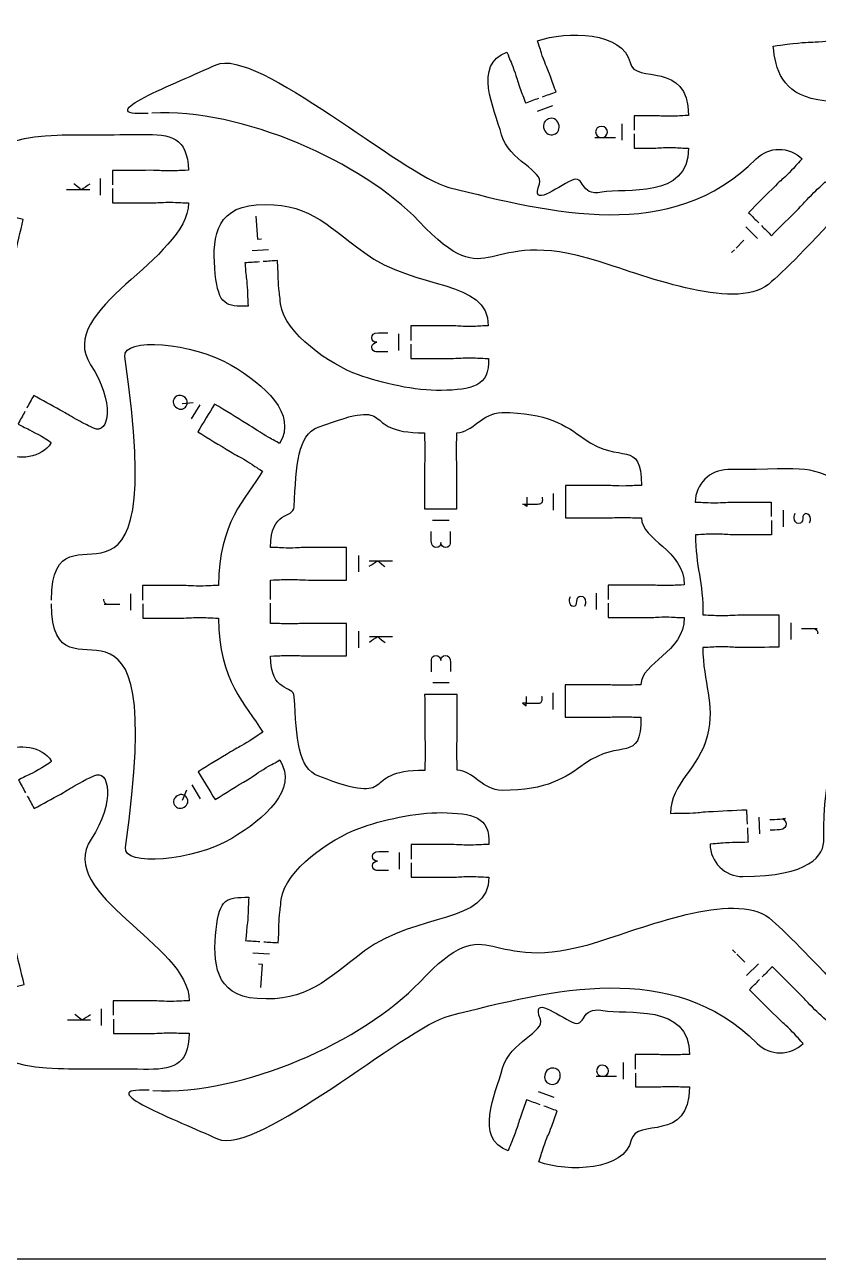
# Model space of a CAD drawing. Extents: x 0 to 200, y 0 to 300.
# Drawn here: x 73.4 to 146.6, y 0.1 to 114 of the extents above; entities that cross this region are included whole.
import ezdxf

# ---------------------------------------------------------------- set-up
doc = ezdxf.new("R2010")
doc.units = 0
doc.header["$MEASUREMENT"] = 0
doc.layers.add('DEFAULT', color=7, linetype='CONTINUOUS')

msp = doc.modelspace()

# ---------------------------------------------------------------- linework, layer by layer
at = {"layer": 'DEFAULT', "color": 7}
for points in [[(122.1, 106.5), (120.67, 105.98)], [(128.53, 103.33), (128.53, 104.85)], [(126.01, 103.58), (127.9, 103.58)], [(80.43, 98.27), (80.43, 99.8)], [(79.43, 98.76), (77.3, 98.76)], [(94.76, 96.32), (94.91, 94.19), (95.28, 94.22)], [(140.99, 94.26), (139.91, 95.34)], [(139.74, 94.1), (139.02, 93.37)], [(94.4, 93.16), (95.93, 93.26)], [(138.87, 93.23), (138.61, 92.96)], [(107.92, 83.93), (107.92, 85.46)], [(87.95, 79.05), (88.98, 79.14)], [(88.83, 77.62), (89.62, 78.93)], [(122.19, 69.21), (122.19, 70.74)], [(143.36, 69.21), (143.36, 67.68)], [(112.56, 68.24), (111.03, 68.24)], [(104.2, 65.03), (104.2, 63.5)], [(105.2, 64.54), (107.33, 64.54)], [(83.22, 59.98), (83.22, 61.5)], [(126.14, 60.03), (126.14, 61.55)], [(144.05, 58.81), (144.05, 57.28)], [(104.21, 58.03), (104.21, 56.5)], [(105.21, 57.54), (107.34, 57.55)], [(111.05, 53.3), (112.58, 53.31)], [(122.15, 50.83), (122.15, 52.36)], [(88, 42.44), (88.39, 43.4)], [(89.66, 42.57), (88.87, 43.87)], [(141.11, 40.89), (141.18, 39.36)], [(107.98, 36.08), (107.98, 37.61)], [(138.95, 28.38), (138.68, 28.65)], [(96, 28.25), (94.48, 28.35)], [(139.82, 27.51), (139.09, 28.24)], [(139.99, 26.27), (141.07, 27.35)], [(95.21, 25.17), (95.35, 27.29), (94.99, 27.31)], [(80.52, 21.67), (80.51, 23.2)], [(79.52, 22.16), (77.39, 22.15)], [(128.63, 16.73), (128.63, 18.26)], [(126.11, 16.98), (128, 16.98)], [(120.77, 15.59), (122.21, 15.07)]]:
    msp.add_lwpolyline(points, dxfattribs=at)
at = {"layer": 'DEFAULT', "color": 1}
msp.add_lwpolyline([(194.92, 0.1), (5.28, 0.1)], dxfattribs=at)
for points, knots in [([(137.64, 134.91), (137.44, 134.52), (137.24, 134.13), (137.03, 133.74), (138.38, 133.04), (139.72, 132.34), (141.07, 131.65), (142.08, 131.12), (142, 131.24), (143.12, 130.66), (144.24, 130.08), (144.1, 130.08), (145.11, 129.56), (144.57, 128.5), (149.63, 126.71), (153.73, 124.59), (157.52, 122.63), (161.69, 121.26), (161.85, 116.38), (161.98, 112.26), (159.72, 104.67), (146.54, 107.05), (143.22, 107.64), (142.65, 109.87), (142.44, 112.01), (143.58, 112.12), (143.44, 112.17), (144.7, 112.29), (145.96, 112.41), (145.84, 112.34), (146.97, 112.44), (148.48, 112.59), (149.99, 112.73), (151.5, 112.88), (151.46, 113.32), (151.42, 113.76), (151.37, 114.2)], [0, 0, 0, 0, 3.75686, 3.75686, 3.75686, 16.637854, 16.637854, 16.637854, 17.637854, 17.637854, 17.637854, 18.637854, 18.637854, 18.637854, 19.637854, 19.637854, 19.637854, 20.637854, 20.637854, 20.637854, 21.637854, 21.637854, 21.637854, 22.637854, 22.637854, 22.637854, 23.637854, 23.637854, 23.637854, 24.637854, 24.637854, 24.637854, 37.536633, 37.536633, 37.536633, 41.293919, 41.293919, 41.293919, 41.293919]), ([(121.17, 107.33), (121.59, 107.48), (122.01, 107.63), (122.42, 107.78), (122.25, 108.25), (122.08, 108.72), (121.91, 109.19), (121.61, 110.01), (121.6, 109.91), (121.26, 110.82), (120.93, 111.74), (121.01, 111.66), (120.71, 112.48), (123.41, 113.46), (128.63, 113.31), (129.24, 110.49), (129.7, 108.4), (134.62, 110.83), (134.62, 105.6), (133.75, 105.59), (133.85, 105.54), (132.87, 105.54), (131.9, 105.54), (132, 105.59), (131.12, 105.59), (130.62, 105.59), (130.13, 105.59), (129.63, 105.59), (129.63, 105.15), (129.63, 104.7), (129.63, 104.26)], [0, 0, 0, 0, 3.764306, 3.764306, 3.764306, 8.022428, 8.022428, 8.022428, 9.022428, 9.022428, 9.022428, 10.022428, 10.022428, 10.022428, 11.022428, 11.022428, 11.022428, 12.022428, 12.022428, 12.022428, 13.022428, 13.022428, 13.022428, 14.022428, 14.022428, 14.022428, 18.272428, 18.272428, 18.272428, 22.052428, 22.052428, 22.052428, 22.052428]), ([(84.81, 105.8), (79.26, 105.49), (87.46, 108.6), (91.09, 110.28), (94.76, 111.98), (108.41, 100.01), (112.53, 98.98), (121.99, 96.6), (133.04, 93.75), (140.87, 101.6), (142.03, 102.78), (143.93, 102.77), (145.11, 101.6), (144.49, 100.98), (144.6, 101.02), (143.91, 100.32), (143.22, 99.64), (143.26, 99.74), (142.64, 99.12), (141.81, 98.29), (140.99, 97.47), (140.17, 96.64), (140.48, 96.33), (140.79, 96.02), (141.1, 95.7)], [0, 0, 0, 0, 1, 1, 1, 2, 2, 2, 3, 3, 3, 4, 4, 4, 5, 5, 5, 6, 6, 6, 15.927789, 15.927789, 15.927789, 19.689597, 19.689597, 19.689597, 19.689597]), ([(129.63, 103.9), (129.63, 103.47), (129.63, 103.03), (129.63, 102.59), (130.13, 102.59), (130.63, 102.59), (131.13, 102.59), (132, 102.6), (131.91, 102.65), (132.88, 102.65), (133.85, 102.65), (133.75, 102.6), (134.63, 102.6), (134.63, 97.8), (128.76, 98.95), (126.64, 98.53), (124.51, 98.11), (125.13, 100.21), (123.84, 99.61), (122.49, 98.99), (119.99, 97), (120.89, 99.31), (121.35, 100.48), (118.06, 101.43), (117.4, 103.83), (116.73, 106.24), (114.73, 110.3), (117.9, 111.46), (118.19, 110.64), (118.21, 110.74), (118.54, 109.83), (118.87, 108.92), (118.79, 108.99), (119.09, 108.17), (119.26, 107.7), (119.43, 107.23), (119.6, 106.76), (120.02, 106.91), (120.43, 107.06), (120.84, 107.21)], [0, 0, 0, 0, 3.72, 3.72, 3.72, 7.98, 7.98, 7.98, 8.98, 8.98, 8.98, 9.98, 9.98, 9.98, 10.98, 10.98, 10.98, 11.98, 11.98, 11.98, 12.98, 12.98, 12.98, 13.98, 13.98, 13.98, 14.98, 14.98, 14.98, 15.98, 15.98, 15.98, 16.98, 16.98, 16.98, 21.225303, 21.225303, 21.225303, 24.970807, 24.970807, 24.970807, 24.970807]), ([(141.35, 95.46), (141.66, 95.15), (141.97, 94.83), (142.29, 94.52), (143.11, 95.35), (143.94, 96.18), (144.76, 97), (145.38, 97.62), (145.28, 97.59), (145.96, 98.27), (146.65, 98.97), (146.62, 98.86), (147.23, 99.48), (148.41, 98.31), (148.41, 96.41), (147.24, 95.23), (147.24, 95.23), (143.64, 91.4), (142.29, 90.28), (139.38, 87.37), (130.92, 90.7), (126.31, 92.16), (115.33, 95.63), (116.72, 88.56), (109.77, 95.86), (104.6, 101.29), (93.49, 106.29), (85.16, 105.82)], [0, 0, 0, 0, 3.740602, 3.740602, 3.740602, 13.661312, 13.661312, 13.661312, 14.661312, 14.661312, 14.661312, 15.661312, 15.661312, 15.661312, 16.661312, 16.661312, 16.661312, 17.661312, 17.661312, 17.661312, 18.661312, 18.661312, 18.661312, 19.661312, 19.661312, 19.661312, 20.661312, 20.661312, 20.661312, 20.661312]), ([(73.46, 78.3), (73.25, 77.92), (73.04, 77.53), (72.83, 77.15), (73.6, 76.73), (73.54, 76.82), (74.39, 76.35), (75.25, 75.89), (75.92, 75.49), (75.86, 75.38), (75, 74.05), (72.89, 73.71), (71.39, 74.51), (68.85, 75.9), (68.39, 84.38), (70.44, 83.9), (70.86, 85.66), (71.28, 87.43), (71.7, 89.2), (71.9, 90.05), (71.83, 89.96), (72.06, 90.91), (72.28, 91.86), (72.3, 91.75), (72.5, 92.6), (72.77, 93.74), (73.04, 94.87), (73.31, 96.01), (72.34, 96.24), (71.37, 96.47), (70.4, 96.7), (70.2, 95.85), (70.26, 95.93), (70.04, 94.98), (69.81, 94.04), (69.61, 93.29), (69.49, 93.32), (67.98, 93.79), (67.1, 95.74), (67.48, 97.39), (68.4, 101.28), (70.33, 103.61), (76.44, 103.8), (78.91, 103.87), (81.42, 103.81), (84.28, 103.86), (86.9, 103.91), (88.47, 103.58), (88.53, 100.55), (87.65, 100.55), (87.75, 100.5), (86.78, 100.5), (85.8, 100.5), (85.9, 100.55), (85.03, 100.55), (83.86, 100.54), (82.69, 100.54), (81.53, 100.54), (81.53, 100.09), (81.53, 99.65), (81.53, 99.21)], [0, 0, 0, 0, 3.723077, 3.723077, 3.723077, 4.723077, 4.723077, 4.723077, 5.723077, 5.723077, 5.723077, 6.723077, 6.723077, 6.723077, 7.723077, 7.723077, 7.723077, 23.161512, 23.161512, 23.161512, 24.161512, 24.161512, 24.161512, 25.161512, 25.161512, 25.161512, 35.079506, 35.079506, 35.079506, 43.571179, 43.571179, 43.571179, 44.571179, 44.571179, 44.571179, 45.571179, 45.571179, 45.571179, 46.571179, 46.571179, 46.571179, 47.571179, 47.571179, 47.571179, 48.571179, 48.571179, 48.571179, 49.571179, 49.571179, 49.571179, 50.571179, 50.571179, 50.571179, 51.571179, 51.571179, 51.571179, 61.491199, 61.491199, 61.491199, 65.271199, 65.271199, 65.271199, 65.271199]), ([(81.53, 98.86), (81.53, 98.42), (81.53, 97.98), (81.53, 97.54), (82.7, 97.54), (83.86, 97.55), (85.03, 97.55), (85.91, 97.55), (85.81, 97.6), (86.78, 97.6), (87.75, 97.6), (87.65, 97.55), (88.53, 97.55), (88.53, 92.33), (76.15, 87.71), (79.52, 82.61), (81.76, 79.22), (81.24, 76.07), (79.79, 76.77), (79, 77.14), (79.08, 77.09), (78.23, 77.56), (77.38, 78.03), (77.48, 78.02), (76.72, 78.44), (75.9, 78.89), (75.08, 79.33), (74.27, 79.78), (74.05, 79.39), (73.84, 79), (73.63, 78.61)], [0, 0, 0, 0, 3.73, 3.73, 3.73, 13.65002, 13.65002, 13.65002, 14.65002, 14.65002, 14.65002, 15.65002, 15.65002, 15.65002, 16.65002, 16.65002, 16.65002, 17.65002, 17.65002, 17.65002, 18.65002, 18.65002, 18.65002, 19.65002, 19.65002, 19.65002, 27.561461, 27.561461, 27.561461, 31.33402, 31.33402, 31.33402, 31.33402]), ([(95.07, 92.1), (94.63, 92.07), (94.19, 92.04), (93.74, 92.01), (93.76, 91.84), (93.77, 91.67), (93.78, 91.51), (93.84, 90.64), (93.89, 90.73), (93.95, 89.77), (94.02, 88.8), (93.97, 88.89), (94.03, 88.02), (92.03, 87.98), (91.3, 88.1), (91.01, 90.98), (90.71, 93.94), (90.84, 97.09), (94.79, 97.36), (99.45, 97.68), (101.09, 95.66), (104.69, 92.99), (109.55, 89.38), (116.17, 90.57), (116.17, 86.2), (115.3, 86.2), (115.4, 86.15), (114.42, 86.15), (113.45, 86.15), (113.55, 86.2), (112.67, 86.2), (111.46, 86.19), (110.24, 86.19), (109.02, 86.19), (109.02, 85.75), (109.02, 85.3), (109.02, 84.86)], [0, 0, 0, 0, 3.759707, 3.759707, 3.759707, 5.173249, 5.173249, 5.173249, 6.173249, 6.173249, 6.173249, 7.173249, 7.173249, 7.173249, 8.173249, 8.173249, 8.173249, 9.173249, 9.173249, 9.173249, 10.173249, 10.173249, 10.173249, 11.173249, 11.173249, 11.173249, 12.173249, 12.173249, 12.173249, 13.173249, 13.173249, 13.173249, 23.533254, 23.533254, 23.533254, 27.313254, 27.313254, 27.313254, 27.313254]), ([(109.02, 84.51), (109.02, 84.07), (109.02, 83.63), (109.02, 83.19), (110.24, 83.19), (111.46, 83.2), (112.68, 83.2), (113.55, 83.2), (113.46, 83.25), (114.43, 83.25), (115.4, 83.25), (115.3, 83.2), (116.18, 83.2), (116.35, 80.61), (114.63, 80.3), (111.85, 80.25), (109.46, 80.2), (106.33, 80.91), (104.2, 81.68), (101.54, 82.66), (97.45, 85.46), (97.02, 88.23), (96.96, 89.1), (96.91, 89), (96.85, 89.97), (96.78, 90.94), (96.83, 90.85), (96.77, 91.72), (96.76, 91.89), (96.75, 92.05), (96.74, 92.22), (96.3, 92.19), (95.86, 92.16), (95.42, 92.13)], [0, 0, 0, 0, 3.73, 3.73, 3.73, 14.090005, 14.090005, 14.090005, 15.090005, 15.090005, 15.090005, 16.090005, 16.090005, 16.090005, 17.090005, 17.090005, 17.090005, 18.090005, 18.090005, 18.090005, 19.090005, 19.090005, 19.090005, 20.090005, 20.090005, 20.090005, 21.090005, 21.090005, 21.090005, 22.503546, 22.503546, 22.503546, 26.252573, 26.252573, 26.252573, 26.252573]), ([(75.9, 60.91), (76, 71.6), (86.86, 54.66), (82.67, 83.39), (82.42, 85.16), (88.95, 84.7), (92.48, 82.58), (95.53, 80.75), (98.61, 78.11), (96.93, 75.35), (96.18, 75.8), (96.24, 75.71), (95.41, 76.22), (94.58, 76.72), (94.69, 76.71), (93.93, 77.17), (92.94, 77.77), (91.94, 78.38), (90.95, 78.98), (90.43, 78.13), (89.91, 77.28), (89.39, 76.43), (90.38, 75.82), (91.38, 75.21), (92.38, 74.61), (93.12, 74.15), (93.07, 74.24), (93.9, 73.74), (94.73, 73.23), (94.62, 73.24), (95.37, 72.79), (93.81, 70.22), (91.31, 68.07), (91.31, 62.25), (90.44, 62.25), (90.54, 62.2), (89.57, 62.2), (88.6, 62.2), (88.69, 62.25), (87.81, 62.25), (86.65, 62.24), (85.48, 62.24), (84.31, 62.24), (84.31, 61.8), (84.31, 61.35), (84.31, 60.91)], [0, 0, 0, 0, 1, 1, 1, 2, 2, 2, 3, 3, 3, 4, 4, 4, 5, 5, 5, 14.91279, 14.91279, 14.91279, 23.403897, 23.403897, 23.403897, 33.321886, 33.321886, 33.321886, 34.321886, 34.321886, 34.321886, 35.321886, 35.321886, 35.321886, 36.321886, 36.321886, 36.321886, 37.321886, 37.321886, 37.321886, 38.321886, 38.321886, 38.321886, 48.241891, 48.241891, 48.241891, 52.021891, 52.021891, 52.021891, 52.021891]), ([(96.1, 60.96), (96.1, 61.56), (96.1, 62.16), (96.1, 62.76), (96.98, 62.76), (96.88, 62.81), (97.85, 62.81), (98.82, 62.81), (98.73, 62.76), (99.6, 62.76), (100.77, 62.76), (101.93, 62.76), (103.1, 62.76), (103.1, 63.76), (103.1, 64.76), (103.1, 65.76), (101.93, 65.76), (100.77, 65.76), (99.6, 65.76), (98.73, 65.76), (98.82, 65.71), (97.85, 65.71), (96.88, 65.71), (96.98, 65.76), (96.1, 65.76), (96.09, 69.27), (98.21, 68.36), (98.27, 69.52), (98.48, 73.4), (98.58, 76.13), (100.5, 76.85), (108.22, 79.79), (103.94, 76.33), (110.29, 76.33), (110.29, 75.46), (110.34, 75.56), (110.34, 74.59), (110.34, 73.62), (110.29, 73.71), (110.29, 72.84), (110.29, 71.67), (110.29, 70.5), (110.29, 69.34), (111.29, 69.34), (112.29, 69.34), (113.29, 69.34), (113.29, 70.51), (113.29, 71.67), (113.29, 72.84), (113.29, 73.71), (113.24, 73.62), (113.24, 74.59), (113.24, 75.56), (113.28, 75.47), (113.28, 76.34), (114.69, 76.34), (115.66, 78.21), (117.41, 78.21), (121.61, 78.22), (123.28, 77.03), (125, 75.79), (128.39, 73.36), (130.29, 75.85), (130.29, 71.48), (129.42, 71.48), (129.52, 71.43), (128.54, 71.43), (127.57, 71.43), (127.67, 71.48), (126.79, 71.48), (125.63, 71.48), (124.46, 71.48), (123.29, 71.48), (123.29, 70.48), (123.3, 69.48), (123.3, 68.48), (124.46, 68.48), (125.63, 68.48), (126.8, 68.48), (127.67, 68.48), (127.58, 68.53), (128.55, 68.53), (129.52, 68.53), (129.42, 68.49), (130.3, 68.49), (130.3, 66.41), (134.23, 65.56), (134.24, 62.3), (133.36, 62.3), (133.46, 62.25), (132.49, 62.25), (131.52, 62.25), (131.61, 62.29), (130.74, 62.29), (129.57, 62.29), (128.4, 62.29), (127.24, 62.29), (127.24, 61.85), (127.24, 61.4), (127.24, 60.96)], [0, 0, 0, 0, 5.10101, 5.10101, 5.10101, 6.10101, 6.10101, 6.10101, 7.10101, 7.10101, 7.10101, 17.021015, 17.021015, 17.021015, 25.521015, 25.521015, 25.521015, 35.44102, 35.44102, 35.44102, 36.44102, 36.44102, 36.44102, 37.44102, 37.44102, 37.44102, 38.44102, 38.44102, 38.44102, 39.44102, 39.44102, 39.44102, 40.44102, 40.44102, 40.44102, 41.44102, 41.44102, 41.44102, 42.44102, 42.44102, 42.44102, 52.361025, 52.361025, 52.361025, 60.861032, 60.861032, 60.861032, 70.790037, 70.790037, 70.790037, 71.790037, 71.790037, 71.790037, 72.790037, 72.790037, 72.790037, 73.790037, 73.790037, 73.790037, 74.790037, 74.790037, 74.790037, 75.790037, 75.790037, 75.790037, 76.790037, 76.790037, 76.790037, 77.790037, 77.790037, 77.790037, 87.710043, 87.710043, 87.710043, 96.210049, 96.210049, 96.210049, 106.130054, 106.130054, 106.130054, 107.130054, 107.130054, 107.130054, 108.130054, 108.130054, 108.130054, 109.130054, 109.130054, 109.130054, 110.130054, 110.130054, 110.130054, 111.130054, 111.130054, 111.130054, 121.050059, 121.050059, 121.050059, 124.830059, 124.830059, 124.830059, 124.830059]), ([(140.06, 39.89), (140.08, 39.45), (140.1, 39.01), (140.12, 38.57), (139.25, 38.53), (139.34, 38.59), (138.37, 38.53), (137.4, 38.49), (137.5, 38.45), (136.62, 38.4), (136.63, 36.75), (137.97, 35.4), (139.63, 35.41), (145.78, 35.41), (147.17, 37.33), (147.11, 38.92), (146.68, 50.5), (154.4, 58.65), (157.82, 61.08), (161.33, 63.57), (152.05, 70.07), (149.84, 71.2), (145.25, 73.54), (146.3, 72.95), (138.26, 72.94), (136.6, 72.93), (135.26, 71.59), (135.26, 69.94), (136.14, 69.94), (136.04, 69.89), (137.01, 69.89), (137.98, 69.89), (137.89, 69.94), (138.76, 69.94), (139.93, 69.94), (141.1, 69.94), (142.26, 69.94), (142.26, 69.5), (142.26, 69.05), (142.26, 68.61)], [0, 0, 0, 0, 3.724352, 3.724352, 3.724352, 4.724352, 4.724352, 4.724352, 5.724352, 5.724352, 5.724352, 6.724352, 6.724352, 6.724352, 7.724352, 7.724352, 7.724352, 8.724352, 8.724352, 8.724352, 9.724352, 9.724352, 9.724352, 10.724352, 10.724352, 10.724352, 11.724352, 11.724352, 11.724352, 12.724352, 12.724352, 12.724352, 13.724352, 13.724352, 13.724352, 23.644357, 23.644357, 23.644357, 27.424357, 27.424357, 27.424357, 27.424357]), ([(142.27, 68.26), (142.27, 67.82), (142.27, 67.38), (142.27, 66.94), (141.1, 66.94), (139.93, 66.94), (138.77, 66.94), (137.89, 66.94), (137.99, 66.99), (137.02, 66.99), (136.04, 66.99), (136.14, 66.94), (135.27, 66.94), (135.27, 64.03), (136.01, 62.53), (135.95, 59.54), (136.83, 59.54), (136.73, 59.49), (137.7, 59.49), (138.67, 59.49), (138.58, 59.54), (139.45, 59.54), (140.62, 59.54), (141.78, 59.55), (142.95, 59.55), (142.95, 58.55), (142.95, 57.55), (142.95, 56.55), (141.79, 56.55), (140.62, 56.55), (139.45, 56.54), (138.58, 56.54), (138.67, 56.59), (137.7, 56.59), (136.73, 56.59), (136.83, 56.54), (135.95, 56.54), (135.96, 53.25), (137.11, 51.43), (136.36, 48.36), (135.64, 45.39), (132.98, 44.03), (132.98, 41.23), (133.86, 41.27), (133.76, 41.22), (134.73, 41.26), (135.7, 41.31), (135.6, 41.35), (136.48, 41.4), (137.64, 41.46), (138.81, 41.51), (139.97, 41.57), (139.99, 41.12), (140.02, 40.68), (140.04, 40.24)], [0, 0, 0, 0, 3.729, 3.729, 3.729, 13.649006, 13.649006, 13.649006, 14.649006, 14.649006, 14.649006, 15.649006, 15.649006, 15.649006, 16.649006, 16.649006, 16.649006, 17.649006, 17.649006, 17.649006, 18.649006, 18.649006, 18.649006, 28.569011, 28.569011, 28.569011, 37.069017, 37.069017, 37.069017, 46.989022, 46.989022, 46.989022, 47.989022, 47.989022, 47.989022, 48.989022, 48.989022, 48.989022, 49.989022, 49.989022, 49.989022, 50.989022, 50.989022, 50.989022, 51.989022, 51.989022, 51.989022, 52.989022, 52.989022, 52.989022, 62.91064, 62.91064, 62.91064, 66.694413, 66.694413, 66.694413, 66.694413]), ([(84.32, 60.56), (84.32, 60.12), (84.32, 59.68), (84.32, 59.24), (85.49, 59.24), (86.65, 59.25), (87.82, 59.25), (88.7, 59.25), (88.6, 59.3), (89.57, 59.3), (90.54, 59.3), (90.45, 59.25), (91.32, 59.25), (91.32, 53.43), (93.83, 51.28), (95.4, 48.72), (94.65, 48.26), (94.76, 48.28), (93.93, 47.77), (93.1, 47.26), (93.16, 47.35), (92.41, 46.9), (91.41, 46.29), (90.42, 45.68), (89.42, 45.08), (89.94, 44.22), (90.47, 43.37), (90.99, 42.51), (91.98, 43.12), (92.98, 43.73), (93.97, 44.34), (94.72, 44.79), (94.61, 44.79), (95.44, 45.29), (96.27, 45.8), (96.21, 45.71), (96.96, 46.17), (98.64, 43.41), (95.58, 40.76), (92.53, 38.92), (89, 36.79), (82.47, 36.32), (82.72, 38.09), (86.85, 66.83), (76.02, 49.86), (75.9, 60.56)], [0, 0, 0, 0, 3.729, 3.729, 3.729, 13.659004, 13.659004, 13.659004, 14.659004, 14.659004, 14.659004, 15.659004, 15.659004, 15.659004, 16.659004, 16.659004, 16.659004, 17.659004, 17.659004, 17.659004, 18.659004, 18.659004, 18.659004, 28.573665, 28.573665, 28.573665, 37.082876, 37.082876, 37.082876, 46.997537, 46.997537, 46.997537, 47.997537, 47.997537, 47.997537, 48.997537, 48.997537, 48.997537, 49.997537, 49.997537, 49.997537, 50.997537, 50.997537, 50.997537, 51.997537, 51.997537, 51.997537, 51.997537]), ([(127.24, 60.61), (127.24, 60.17), (127.24, 59.73), (127.24, 59.29), (128.41, 59.29), (129.57, 59.29), (130.74, 59.3), (131.62, 59.3), (131.52, 59.35), (132.49, 59.35), (133.46, 59.35), (133.36, 59.3), (134.24, 59.3), (134.24, 56.04), (130.25, 55.18), (130.25, 53.1), (130.25, 53.1), (129.47, 53.06), (128.5, 53.05), (127.53, 53.05), (127.63, 53.1), (126.75, 53.1), (125.58, 53.1), (124.42, 53.1), (123.25, 53.1), (123.25, 52.1), (123.25, 51.1), (123.25, 50.1), (124.42, 50.1), (125.59, 50.1), (126.75, 50.1), (127.63, 50.1), (127.53, 50.15), (128.5, 50.15), (129.48, 50.16), (129.38, 50.1), (130.25, 50.11), (130.26, 45.75), (128.42, 48.22), (125.04, 45.79), (123.31, 44.55), (121.65, 43.35), (117.44, 43.35), (115.7, 43.35), (114.72, 45.21), (113.32, 45.21), (113.32, 46.08), (113.27, 45.98), (113.27, 46.96), (113.27, 47.93), (113.32, 47.83), (113.32, 48.71), (113.32, 49.87), (113.31, 51.04), (113.31, 52.21), (112.31, 52.2), (111.31, 52.2), (110.31, 52.2), (110.32, 51.04), (110.32, 49.87), (110.32, 48.7), (110.32, 47.83), (110.37, 47.92), (110.37, 46.95), (110.37, 45.98), (110.32, 46.08), (110.32, 45.2), (103.97, 45.2), (108.26, 41.75), (100.54, 44.66), (98.62, 45.39), (98.51, 48.11), (98.29, 51.99), (98.22, 53.15), (96.11, 52.24), (96.11, 55.75), (96.99, 55.75), (96.89, 55.8), (97.86, 55.8), (98.83, 55.81), (98.74, 55.76), (99.61, 55.76), (100.78, 55.76), (101.94, 55.76), (103.11, 55.76), (103.11, 56.76), (103.11, 57.76), (103.11, 58.76), (101.94, 58.76), (100.77, 58.76), (99.61, 58.76), (98.73, 58.76), (98.83, 58.71), (97.86, 58.71), (96.88, 58.71), (96.98, 58.76), (96.11, 58.76), (96.11, 59.37), (96.11, 59.99), (96.1, 60.61)], [0, 0, 0, 0, 3.73, 3.73, 3.73, 13.650004, 13.650004, 13.650004, 14.650004, 14.650004, 14.650004, 15.650004, 15.650004, 15.650004, 16.650004, 16.650004, 16.650004, 17.650004, 17.650004, 17.650004, 18.650004, 18.650004, 18.650004, 28.570009, 28.570009, 28.570009, 37.070015, 37.070015, 37.070015, 46.99002, 46.99002, 46.99002, 47.99002, 47.99002, 47.99002, 48.99002, 48.99002, 48.99002, 49.99002, 49.99002, 49.99002, 50.99002, 50.99002, 50.99002, 51.99002, 51.99002, 51.99002, 52.99002, 52.99002, 52.99002, 53.99002, 53.99002, 53.99002, 63.910025, 63.910025, 63.910025, 72.410031, 72.410031, 72.410031, 82.330036, 82.330036, 82.330036, 83.330036, 83.330036, 83.330036, 84.330036, 84.330036, 84.330036, 85.330036, 85.330036, 85.330036, 86.330036, 86.330036, 86.330036, 87.330036, 87.330036, 87.330036, 88.330036, 88.330036, 88.330036, 89.330036, 89.330036, 89.330036, 99.250041, 99.250041, 99.250041, 107.750047, 107.750047, 107.750047, 117.670052, 117.670052, 117.670052, 118.670052, 118.670052, 118.670052, 119.670052, 119.670052, 119.670052, 124.920061, 124.920061, 124.920061, 124.920061]), ([(81.62, 22.25), (81.62, 21.82), (81.62, 21.38), (81.62, 20.94), (82.78, 20.94), (83.95, 20.94), (85.12, 20.94), (85.99, 20.94), (85.9, 20.99), (86.87, 20.99), (87.84, 20.99), (87.74, 20.94), (88.61, 20.95), (88.57, 17.91), (87, 17.58), (84.38, 17.62), (81.52, 17.67), (79.01, 17.6), (76.54, 17.67), (70.43, 17.84), (68.49, 20.17), (67.56, 24.06), (67.18, 25.71), (68.06, 27.66), (69.56, 28.13), (69.68, 28.16), (69.89, 27.42), (70.12, 26.47), (70.34, 25.52), (70.27, 25.6), (70.48, 24.75), (71.45, 24.99), (72.42, 25.22), (73.39, 25.45), (73.12, 26.59), (72.85, 27.72), (72.58, 28.85), (72.37, 29.71), (72.35, 29.6), (72.13, 30.54), (71.9, 31.49), (71.97, 31.41), (71.76, 32.26), (71.34, 34.02), (70.92, 35.79), (70.49, 37.55), (68.45, 37.07), (68.89, 45.54), (71.42, 46.94), (72.92, 47.74), (75.03, 47.41), (75.89, 46.08), (75.95, 45.97), (75.28, 45.58), (74.43, 45.11), (73.57, 44.64), (73.64, 44.73), (72.87, 44.31), (73.09, 43.92), (73.3, 43.53), (73.52, 43.14)], [0, 0, 0, 0, 3.729, 3.729, 3.729, 13.649004, 13.649004, 13.649004, 14.649004, 14.649004, 14.649004, 15.649004, 15.649004, 15.649004, 16.649004, 16.649004, 16.649004, 17.649004, 17.649004, 17.649004, 18.649004, 18.649004, 18.649004, 19.649004, 19.649004, 19.649004, 20.649004, 20.649004, 20.649004, 21.649004, 21.649004, 21.649004, 30.145339, 30.145339, 30.145339, 40.058244, 40.058244, 40.058244, 41.058244, 41.058244, 41.058244, 42.058244, 42.058244, 42.058244, 57.493921, 57.493921, 57.493921, 58.493921, 58.493921, 58.493921, 59.493921, 59.493921, 59.493921, 60.493921, 60.493921, 60.493921, 61.493921, 61.493921, 61.493921, 65.294507, 65.294507, 65.294507, 65.294507]), ([(73.68, 42.83), (73.89, 42.45), (74.1, 42.06), (74.31, 41.68), (75.13, 42.13), (75.94, 42.58), (76.76, 43.02), (77.52, 43.45), (77.42, 43.44), (78.26, 43.91), (79.12, 44.38), (79.04, 44.33), (79.82, 44.71), (81.27, 45.4), (81.8, 42.26), (79.57, 38.86), (76.21, 33.76), (88.61, 29.16), (88.61, 23.94), (87.74, 23.94), (87.84, 23.89), (86.86, 23.89), (85.9, 23.89), (85.99, 23.94), (85.11, 23.94), (83.95, 23.94), (82.78, 23.94), (81.61, 23.94), (81.61, 23.49), (81.61, 23.05), (81.61, 22.61)], [0, 0, 0, 0, 3.719099, 3.719099, 3.719099, 11.622573, 11.622573, 11.622573, 12.622573, 12.622573, 12.622573, 13.622573, 13.622573, 13.622573, 14.622573, 14.622573, 14.622573, 15.622573, 15.622573, 15.622573, 16.622573, 16.622573, 16.622573, 17.622573, 17.622573, 17.622573, 27.542578, 27.542578, 27.542578, 31.312578, 31.312578, 31.312578, 31.312578]), ([(95.47, 29.39), (95.91, 29.36), (96.36, 29.33), (96.81, 29.3), (96.82, 29.46), (96.83, 29.63), (96.84, 29.79), (96.9, 30.66), (96.85, 30.58), (96.91, 31.55), (96.98, 32.52), (97.02, 32.41), (97.08, 33.29), (97.5, 36.06), (101.59, 38.86), (104.25, 39.85), (106.37, 40.63), (109.5, 41.34), (111.89, 41.3), (114.67, 41.25), (116.4, 40.94), (116.23, 38.36), (115.35, 38.36), (115.45, 38.31), (114.48, 38.31), (113.51, 38.31), (113.61, 38.35), (112.73, 38.35), (111.51, 38.35), (110.29, 38.35), (109.08, 38.35), (109.08, 37.9), (109.08, 37.46), (109.08, 37.01)], [0, 0, 0, 0, 3.818929, 3.818929, 3.818929, 5.231799, 5.231799, 5.231799, 6.231799, 6.231799, 6.231799, 7.231799, 7.231799, 7.231799, 8.231799, 8.231799, 8.231799, 9.231799, 9.231799, 9.231799, 10.231799, 10.231799, 10.231799, 11.231799, 11.231799, 11.231799, 12.231799, 12.231799, 12.231799, 22.591804, 22.591804, 22.591804, 26.381804, 26.381804, 26.381804, 26.381804]), ([(109.08, 36.66), (109.08, 36.22), (109.08, 35.79), (109.08, 35.35), (110.3, 35.35), (111.51, 35.35), (112.73, 35.35), (113.61, 35.36), (113.51, 35.41), (114.48, 35.41), (115.45, 35.41), (115.36, 35.36), (116.23, 35.36), (116.24, 30.98), (109.62, 32.16), (104.77, 28.54), (101.17, 25.87), (99.54, 23.84), (94.87, 24.15), (90.93, 24.41), (90.78, 27.56), (91.08, 30.52), (91.37, 33.4), (92.1, 33.52), (94.09, 33.49), (94.03, 32.62), (94.08, 32.71), (94.02, 31.74), (93.95, 30.77), (93.91, 30.87), (93.85, 30), (93.84, 29.83), (93.83, 29.67), (93.81, 29.5), (94.25, 29.47), (94.68, 29.44), (95.12, 29.41)], [0, 0, 0, 0, 3.72, 3.72, 3.72, 14.070005, 14.070005, 14.070005, 15.070005, 15.070005, 15.070005, 16.070005, 16.070005, 16.070005, 17.070005, 17.070005, 17.070005, 18.070005, 18.070005, 18.070005, 19.070005, 19.070005, 19.070005, 20.070005, 20.070005, 20.070005, 21.070005, 21.070005, 21.070005, 22.070005, 22.070005, 22.070005, 23.483546, 23.483546, 23.483546, 27.182006, 27.182006, 27.182006, 27.182006]), ([(85.25, 15.67), (93.58, 15.21), (104.68, 20.23), (109.85, 25.68), (116.78, 33), (115.41, 25.93), (126.38, 29.42), (130.99, 30.89), (139.44, 34.25), (142.36, 31.33), (143.71, 30.22), (147.31, 26.39), (147.31, 26.39), (148.49, 25.22), (148.49, 23.32), (147.32, 22.15), (146.7, 22.77), (146.74, 22.66), (146.05, 23.35), (145.36, 24.04), (145.46, 24), (144.84, 24.62), (144.02, 25.44), (143.19, 26.27), (142.36, 27.09), (142.05, 26.78), (141.74, 26.46), (141.42, 26.15)], [0, 0, 0, 0, 1, 1, 1, 2, 2, 2, 3, 3, 3, 4, 4, 4, 5, 5, 5, 6, 6, 6, 7, 7, 7, 16.913647, 16.913647, 16.913647, 20.689597, 20.689597, 20.689597, 20.689597]), ([(84.9, 15.69), (79.37, 15.98), (87.57, 12.89), (91.2, 11.22), (94.87, 9.53), (108.5, 21.53), (112.61, 22.57), (122.08, 24.97), (133.11, 27.85), (140.96, 20.02), (142.12, 18.84), (144.03, 18.85), (145.2, 20.02), (144.58, 20.64), (144.69, 20.61), (144, 21.29), (143.31, 21.98), (143.34, 21.88), (142.73, 22.5), (141.9, 23.32), (141.07, 24.15), (140.25, 24.97), (140.56, 25.28), (140.87, 25.59), (141.18, 25.9)], [0, 0, 0, 0, 1, 1, 1, 2, 2, 2, 3, 3, 3, 4, 4, 4, 5, 5, 5, 6, 6, 6, 15.927083, 15.927083, 15.927083, 19.653543, 19.653543, 19.653543, 19.653543]), ([(120.96, 14.36), (120.54, 14.5), (120.13, 14.65), (119.71, 14.8), (119.54, 14.33), (119.37, 13.87), (119.2, 13.4), (118.9, 12.57), (118.98, 12.64), (118.65, 11.73), (118.32, 10.82), (118.3, 10.93), (118.01, 10.1), (114.85, 11.25), (116.83, 15.32), (117.5, 17.73), (118.16, 20.13), (121.44, 21.09), (120.98, 22.25), (120.07, 24.57), (122.58, 22.59), (123.92, 21.97), (125.23, 21.37), (124.59, 23.46), (126.72, 23.05), (128.85, 22.63), (134.72, 23.8), (134.72, 19), (133.85, 19), (133.95, 18.95), (132.97, 18.95), (132, 18.95), (132.1, 19), (131.23, 19), (130.73, 19), (130.23, 19), (129.72, 18.99), (129.72, 18.54), (129.72, 18.08), (129.72, 17.63)], [0, 0, 0, 0, 3.760917, 3.760917, 3.760917, 8.006221, 8.006221, 8.006221, 9.006221, 9.006221, 9.006221, 10.006221, 10.006221, 10.006221, 11.006221, 11.006221, 11.006221, 12.006221, 12.006221, 12.006221, 13.006221, 13.006221, 13.006221, 14.006221, 14.006221, 14.006221, 15.006221, 15.006221, 15.006221, 16.006221, 16.006221, 16.006221, 17.006221, 17.006221, 17.006221, 21.266232, 21.266232, 21.266232, 25.136232, 25.136232, 25.136232, 25.136232]), ([(129.73, 17.28), (129.73, 16.85), (129.73, 16.42), (129.73, 16), (130.23, 16), (130.73, 16), (131.23, 16), (132.1, 16), (132.01, 16.05), (132.98, 16.05), (133.95, 16.05), (133.85, 16), (134.73, 16), (134.73, 10.77), (129.81, 13.19), (129.36, 11.1), (128.75, 8.27), (123.53, 8.11), (120.83, 9.09), (121.12, 9.91), (121.05, 9.83), (121.38, 10.75), (121.71, 11.66), (121.72, 11.55), (122.02, 12.38), (122.19, 12.85), (122.36, 13.32), (122.53, 13.79), (122.11, 13.94), (121.7, 14.09), (121.29, 14.24)], [0, 0, 0, 0, 3.64, 3.64, 3.64, 7.890012, 7.890012, 7.890012, 8.890012, 8.890012, 8.890012, 9.890012, 9.890012, 9.890012, 10.890012, 10.890012, 10.890012, 11.890012, 11.890012, 11.890012, 12.890012, 12.890012, 12.890012, 13.890012, 13.890012, 13.890012, 18.141317, 18.141317, 18.141317, 21.874011, 21.874011, 21.874011, 21.874011])]:
    msp.add_open_spline(points, degree=3, knots=knots, dxfattribs=at)
at = {"layer": 'DEFAULT', "color": 7}
for points, knots in [([(121.32, 104.33), (121.14, 104.83), (121.41, 105.18), (121.74, 105.3), (122.11, 105.44), (122.49, 105.27), (122.65, 104.84), (122.82, 104.38), (122.61, 104), (122.24, 103.87), (121.84, 103.73), (121.48, 103.91), (121.32, 104.33)], [0, 0, 0, 0, 1, 1, 1, 2, 2, 2, 3, 3, 3, 4, 4, 4, 4]), ([(126.6, 104.6), (126.99, 104.6), (127.15, 104.33), (127.15, 104.08), (127.15, 103.8), (126.95, 103.58), (126.62, 103.58), (126.27, 103.58), (126.07, 103.81), (126.07, 104.09), (126.07, 104.39), (126.28, 104.6), (126.6, 104.6)], [0, 0, 0, 0, 1, 1, 1, 2, 2, 2, 3, 3, 3, 4, 4, 4, 4]), ([(79.43, 99.26), (79.17, 99.09), (78.9, 98.93), (78.64, 98.76), (78.59, 98.79), (77.98, 99.31), (77.98, 99.31)], [0, 0, 0, 0, 2.640589, 2.640589, 2.640589, 3.640589, 3.640589, 3.640589, 3.640589]), ([(106.92, 83.82), (106.55, 83.82), (106.18, 83.82), (105.81, 83.82), (105.65, 83.81), (105.44, 83.96), (105.44, 84.27), (105.44, 84.47), (105.67, 84.67), (105.89, 84.69), (105.65, 84.69), (105.44, 84.8), (105.44, 85.13), (105.44, 85.33), (105.56, 85.57), (106.07, 85.57), (106.35, 85.57), (106.64, 85.57), (106.92, 85.57)], [0, 0, 0, 0, 3.156001, 3.156001, 3.156001, 4.156001, 4.156001, 4.156001, 5.156001, 5.156001, 5.156001, 6.156001, 6.156001, 6.156001, 7.156001, 7.156001, 7.156001, 9.579003, 9.579003, 9.579003, 9.579003]), ([(88.09, 79.68), (88.49, 79.44), (88.49, 79.06), (88.34, 78.81), (88.16, 78.52), (87.81, 78.42), (87.47, 78.63), (87.11, 78.85), (87.05, 79.21), (87.23, 79.51), (87.41, 79.81), (87.76, 79.88), (88.09, 79.68)], [0, 0, 0, 0, 1, 1, 1, 2, 2, 2, 3, 3, 3, 4, 4, 4, 4]), ([(119.72, 70.4), (119.72, 70.19), (119.72, 69.98), (119.72, 69.77), (119.72, 69.69), (119.72, 69.62), (119.72, 69.54), (119.6, 69.62), (119.48, 69.69), (119.37, 69.77), (119.48, 69.77), (119.6, 69.77), (119.72, 69.77), (120.05, 69.77), (120.38, 69.77), (120.71, 69.77), (120.88, 69.77), (121, 69.79), (121.08, 69.87), (121.15, 69.93), (121.19, 70.03), (121.19, 70.15), (121.19, 70.26), (121.18, 70.34), (121.16, 70.39)], [0, 0, 0, 0, 1.802001, 1.802001, 1.802001, 2.439001, 2.439001, 2.439001, 3.633412, 3.633412, 3.633412, 4.644412, 4.644412, 4.644412, 7.432414, 7.432414, 7.432414, 8.432414, 8.432414, 8.432414, 9.432414, 9.432414, 9.432414, 10.432414, 10.432414, 10.432414, 10.432414]), ([(145.79, 68.02), (145.84, 68.1), (145.88, 68.23), (145.88, 68.38), (145.88, 68.69), (145.69, 68.88), (145.45, 68.88), (145.28, 68.88), (145.16, 68.68), (145.16, 68.45), (145.16, 68.11), (145.02, 67.97), (144.8, 67.97), (144.54, 67.97), (144.36, 68.17), (144.36, 68.51), (144.36, 68.67), (144.4, 68.82), (144.46, 68.92)], [0, 0, 0, 0, 1, 1, 1, 2, 2, 2, 3, 3, 3, 4, 4, 4, 5, 5, 5, 6, 6, 6, 6]), ([(112.67, 67.24), (112.67, 66.87), (112.67, 66.5), (112.67, 66.13), (112.67, 65.96), (112.53, 65.76), (112.22, 65.76), (112.02, 65.75), (111.82, 65.98), (111.8, 66.21), (111.8, 65.97), (111.69, 65.75), (111.35, 65.75), (111.16, 65.75), (110.92, 65.88), (110.92, 66.38), (110.92, 66.67), (110.92, 66.95), (110.92, 67.24)], [0, 0, 0, 0, 3.156001, 3.156001, 3.156001, 4.156001, 4.156001, 4.156001, 5.156001, 5.156001, 5.156001, 6.156001, 6.156001, 6.156001, 7.156001, 7.156001, 7.156001, 9.578003, 9.578003, 9.578003, 9.578003]), ([(105.2, 64.04), (105.46, 64.21), (105.72, 64.38), (105.99, 64.54), (106.04, 64.51), (106.65, 63.99), (106.65, 63.99)], [0, 0, 0, 0, 2.640589, 2.640589, 2.640589, 3.640589, 3.640589, 3.640589, 3.640589]), ([(81.05, 60.51), (80.86, 60.57), (80.73, 60.73), (80.73, 60.91), (80.73, 60.94), (80.74, 60.96), (80.74, 60.98)], [0, 0, 0, 0, 1, 1, 1, 2, 2, 2, 2]), ([(82.22, 60.51), (81.88, 60.51), (81.55, 60.51), (81.22, 60.51), (81.05, 60.51), (80.9, 60.5), (80.77, 60.49)], [0, 0, 0, 0, 2.830002, 2.830002, 2.830002, 3.830002, 3.830002, 3.830002, 3.830002]), ([(123.71, 61.21), (123.67, 61.13), (123.63, 61), (123.63, 60.85), (123.63, 60.54), (123.82, 60.35), (124.05, 60.35), (124.23, 60.35), (124.34, 60.56), (124.34, 60.78), (124.34, 61.12), (124.49, 61.26), (124.7, 61.26), (124.96, 61.26), (125.14, 61.07), (125.14, 60.72), (125.14, 60.56), (125.1, 60.42), (125.04, 60.31)], [0, 0, 0, 0, 1, 1, 1, 2, 2, 2, 3, 3, 3, 4, 4, 4, 5, 5, 5, 6, 6, 6, 6]), ([(145.05, 58.28), (145.38, 58.28), (145.72, 58.28), (146.05, 58.28), (146.22, 58.28), (146.37, 58.29), (146.5, 58.29)], [0, 0, 0, 0, 2.830002, 2.830002, 2.830002, 3.830002, 3.830002, 3.830002, 3.830002]), ([(146.22, 58.28), (146.41, 58.22), (146.54, 58.06), (146.54, 57.88), (146.54, 57.85), (146.53, 57.83), (146.53, 57.81)], [0, 0, 0, 0, 1, 1, 1, 2, 2, 2, 2]), ([(105.21, 57.04), (105.47, 57.21), (105.73, 57.38), (105.99, 57.54), (106.04, 57.51), (106.66, 56.99), (106.66, 56.99)], [0, 0, 0, 0, 2.640589, 2.640589, 2.640589, 3.640589, 3.640589, 3.640589, 3.640589]), ([(110.94, 54.3), (110.94, 54.67), (110.94, 55.05), (110.93, 55.42), (110.93, 55.58), (111.08, 55.79), (111.39, 55.79), (111.59, 55.79), (111.79, 55.56), (111.81, 55.34), (111.81, 55.57), (111.92, 55.79), (112.25, 55.79), (112.45, 55.79), (112.69, 55.66), (112.69, 55.16), (112.69, 54.88), (112.69, 54.59), (112.69, 54.31)], [0, 0, 0, 0, 3.156003, 3.156003, 3.156003, 4.156003, 4.156003, 4.156003, 5.156003, 5.156003, 5.156003, 6.156003, 6.156003, 6.156003, 7.156003, 7.156003, 7.156003, 9.578003, 9.578003, 9.578003, 9.578003]), ([(119.68, 52.02), (119.68, 51.81), (119.68, 51.6), (119.68, 51.39), (119.56, 51.39), (119.44, 51.39), (119.32, 51.39), (119.44, 51.31), (119.56, 51.24), (119.68, 51.16), (119.68, 51.24), (119.68, 51.31), (119.68, 51.39), (120.01, 51.39), (120.33, 51.39), (120.66, 51.39), (120.83, 51.39), (120.96, 51.41), (121.04, 51.49), (121.11, 51.55), (121.15, 51.65), (121.15, 51.77), (121.15, 51.88), (121.14, 51.96), (121.11, 52.01)], [0, 0, 0, 0, 1.802001, 1.802001, 1.802001, 2.813002, 2.813002, 2.813002, 4.007412, 4.007412, 4.007412, 4.644412, 4.644412, 4.644412, 7.432414, 7.432414, 7.432414, 8.432414, 8.432414, 8.432414, 9.432414, 9.432414, 9.432414, 10.432414, 10.432414, 10.432414, 10.432414]), ([(87.5, 42.85), (87.89, 43.1), (88.23, 42.93), (88.39, 42.67), (88.57, 42.38), (88.49, 42.03), (88.15, 41.82), (87.79, 41.6), (87.44, 41.71), (87.26, 42), (87.07, 42.31), (87.17, 42.66), (87.5, 42.85)], [0, 0, 0, 0, 1, 1, 1, 2, 2, 2, 3, 3, 3, 4, 4, 4, 4]), ([(142.12, 40.66), (142.12, 40.66), (143.45, 40.73), (143.57, 40.75), (143.49, 40.74), (143.41, 40.73), (143.33, 40.72), (143.47, 40.66), (143.61, 40.5), (143.63, 40.26), (143.64, 40.06), (143.53, 39.74), (143.03, 39.72), (142.75, 39.7), (142.46, 39.69), (142.17, 39.67)], [0, 0, 0, 0, 1, 1, 1, 1.681014, 1.681014, 1.681014, 2.681014, 2.681014, 2.681014, 3.681014, 3.681014, 3.681014, 6.136996, 6.136996, 6.136996, 6.136996]), ([(106.98, 35.97), (106.61, 35.97), (106.24, 35.97), (105.86, 35.97), (105.7, 35.97), (105.49, 36.11), (105.49, 36.42), (105.49, 36.62), (105.72, 36.82), (105.95, 36.84), (105.71, 36.84), (105.49, 36.95), (105.49, 37.29), (105.49, 37.48), (105.62, 37.72), (106.12, 37.72), (106.41, 37.72), (106.69, 37.72), (106.98, 37.72)], [0, 0, 0, 0, 3.156003, 3.156003, 3.156003, 4.156003, 4.156003, 4.156003, 5.156003, 5.156003, 5.156003, 6.156003, 6.156003, 6.156003, 7.156003, 7.156003, 7.156003, 9.579004, 9.579004, 9.579004, 9.579004]), ([(79.51, 22.66), (79.25, 22.49), (78.99, 22.32), (78.73, 22.16), (78.68, 22.19), (78.06, 22.71), (78.06, 22.71)], [0, 0, 0, 0, 2.641127, 2.641127, 2.641127, 3.641127, 3.641127, 3.641127, 3.641127]), ([(122.76, 16.76), (122.58, 16.25), (122.15, 16.16), (121.82, 16.28), (121.45, 16.41), (121.26, 16.78), (121.42, 17.22), (121.58, 17.67), (121.98, 17.83), (122.36, 17.7), (122.75, 17.55), (122.91, 17.17), (122.76, 16.76)], [0, 0, 0, 0, 1, 1, 1, 2, 2, 2, 3, 3, 3, 4, 4, 4, 4]), ([(126.7, 18), (127.08, 18), (127.25, 17.73), (127.25, 17.48), (127.25, 17.2), (127.05, 16.98), (126.72, 16.98), (126.37, 16.98), (126.16, 17.21), (126.16, 17.5), (126.16, 17.8), (126.38, 18), (126.7, 18)], [0, 0, 0, 0, 1, 1, 1, 2, 2, 2, 3, 3, 3, 4, 4, 4, 4])]:
    msp.add_open_spline(points, degree=3, knots=knots, dxfattribs=at)

doc.saveas('drawing.dxf')
